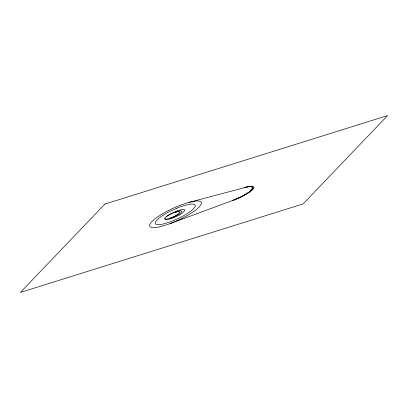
<?xml version="1.0" encoding="UTF-8"?>
<svg xmlns="http://www.w3.org/2000/svg" width="408" height="408" viewBox="0 0 408 408"><rect width="100%" height="100%" fill="white"/><g stroke="black" fill="none" stroke-linecap="round" stroke-linejoin="round"><path stroke-width="0.61" d="M164.929 218.392L164.827 218.882A12.944 2.713 -23.3 0 0 165.23 219.402L166.071 219.601A10.072 2.111 -23.3 0 0 168.978 219.229L171.641 218.443M166.704 216.424L168.504 215.123A12.617 2.647 -23.3 0 1 170.763 213.777L175.644 211.446A9.129 1.913 -23.3 0 1 178.928 210.273L178.995 210.253M181.274 218.759L171.243 223.186M176.929 208.141L168.861 211.915A24.689 5.176 -23.3 0 0 164.521 214.358A24.169 5.064 -23.3 0 0 162.19 215.837L159.538 217.744A29.692 6.222 -23.3 0 0 157.054 219.912L155.601 221.682L155.137 223.293A26.948 5.651 -23.3 0 0 155.626 224.084L157.641 224.681A20.344 4.264 -23.3 0 0 158.661 224.696A20.834 4.366 -23.3 0 0 162.608 224.145L169.906 222.023L177.771 218.754A22.542 4.723 -23.3 0 0 184.901 215.031L188.741 212.604A28.713 6.018 -23.3 0 0 191.26 210.763L193.55 208.728L195.065 206.698A28.545 5.982 -23.3 0 0 195.279 205.336L194.448 204.418A22.425 4.702 -23.3 0 0 190.944 204.122L184.962 205.321A18.62 3.902 -23.3 0 0 176.776 208.187M233.167 200.282L239.134 197.788A19.303 4.044 -23.3 0 0 243.352 195.687L247.676 193.137A20.665 4.33 -23.3 0 0 250.502 191.092L252.277 189.378L253.052 188.001A20.604 4.32 -23.3 0 0 252.751 186.997L252.169 186.68A18.059 3.784 -23.3 0 0 251.303 186.512L250.956 186.492A19.217 4.029 -23.3 0 0 248.334 186.67L187.787 202.679L178.199 206.04A26.673 5.59 -23.3 0 0 172.472 208.529L164.521 212.588L157.626 216.872A36.715 7.696 -23.3 0 0 154.805 218.953L151.429 222.044L149.7 224.604A36.654 7.686 -23.3 0 0 149.537 225.828C150.282 228.123 153.428 227.598 155.305 227.547A26.596 5.574 -23.3 0 0 159.411 226.868L168.326 224.273L232.142 200.66M171.008 223.278L170.059 223.635M232.616 200.481L238.287 198.099A19.467 4.08 -23.3 0 0 242.536 195.983L246.901 193.407A20.879 4.376 -23.3 0 0 249.752 191.342L251.542 189.613L252.322 188.246A20.777 4.355 -23.3 0 0 252.062 187.241L251.522 186.915A18.294 3.835 -23.3 0 0 250.696 186.731A19.344 4.054 -23.3 0 0 247.84 186.833L244.122 187.593M232.509 200.522L234.044 199.956M234.126 199.925L240.108 197.431A19.12 4.009 -23.3 0 0 244.285 195.35L248.569 192.826A20.415 4.279 -23.3 0 0 251.364 190.801L253.118 189.108L253.888 187.746A20.364 4.269 -23.3 0 0 253.582 186.757L251.802 186.252A19.049 3.993 -23.3 0 0 249.206 186.43L244.519 187.486M171.691 218.423L175.21 217.041A10.817 2.27 -23.3 0 0 179.367 214.94L180.984 213.95A13.933 2.922 -23.3 0 0 182.927 212.542L184.574 210.717A13.949 2.922 -23.3 0 0 184.656 210.038L184.181 209.595A10.766 2.259 -23.3 0 0 181.953 209.554L179.087 210.227M169.764 218.306L172.201 217.484A6.885 1.443 -23.3 0 0 174.629 216.546L179.005 214.241A10.537 2.208 -23.3 0 0 180.3 213.338L181.805 211.67A9.853 2.066 -23.3 0 0 181.688 211.104L181.3 210.926A7.701 1.617 -23.3 0 0 179.413 211.013L172.783 213.098A7.558 1.586 -23.3 0 0 169.861 214.47L167.632 215.776A10.271 2.152 -23.3 0 0 165.939 217.046L165.123 217.954A10.241 2.147 -23.3 0 0 164.97 218.729L165.694 219.086A7.528 1.576 -23.3 0 0 167.53 218.923L169.764 218.306A6.824 1.433 -23.3 0 0 171.314 217.734L173.487 216.776A8.599 1.8 -23.3 0 0 176.526 215.103L177.296 214.588A10.557 2.213 -23.3 0 0 178.832 213.338L179.494 212.405A10.027 2.101 -23.3 0 0 179.377 211.829L178.99 211.645A7.788 1.632 -23.3 0 0 177.087 211.732L175.277 212.191M189.011 202.343L196.171 201.001A28.978 6.074 -23.3 0 1 200.394 201.389L201.481 202.475A36.419 7.635 -23.3 0 1 201.343 204.087L199.685 206.514L197.089 208.957A37.286 7.818 -23.3 0 1 194.193 211.181L189.73 214.124A30.08 6.304 -23.3 0 1 181.274 218.759M104.882 204.082L20.4 292.434L303.119 203.918L387.6 115.566L104.882 204.082"/></g></svg>
